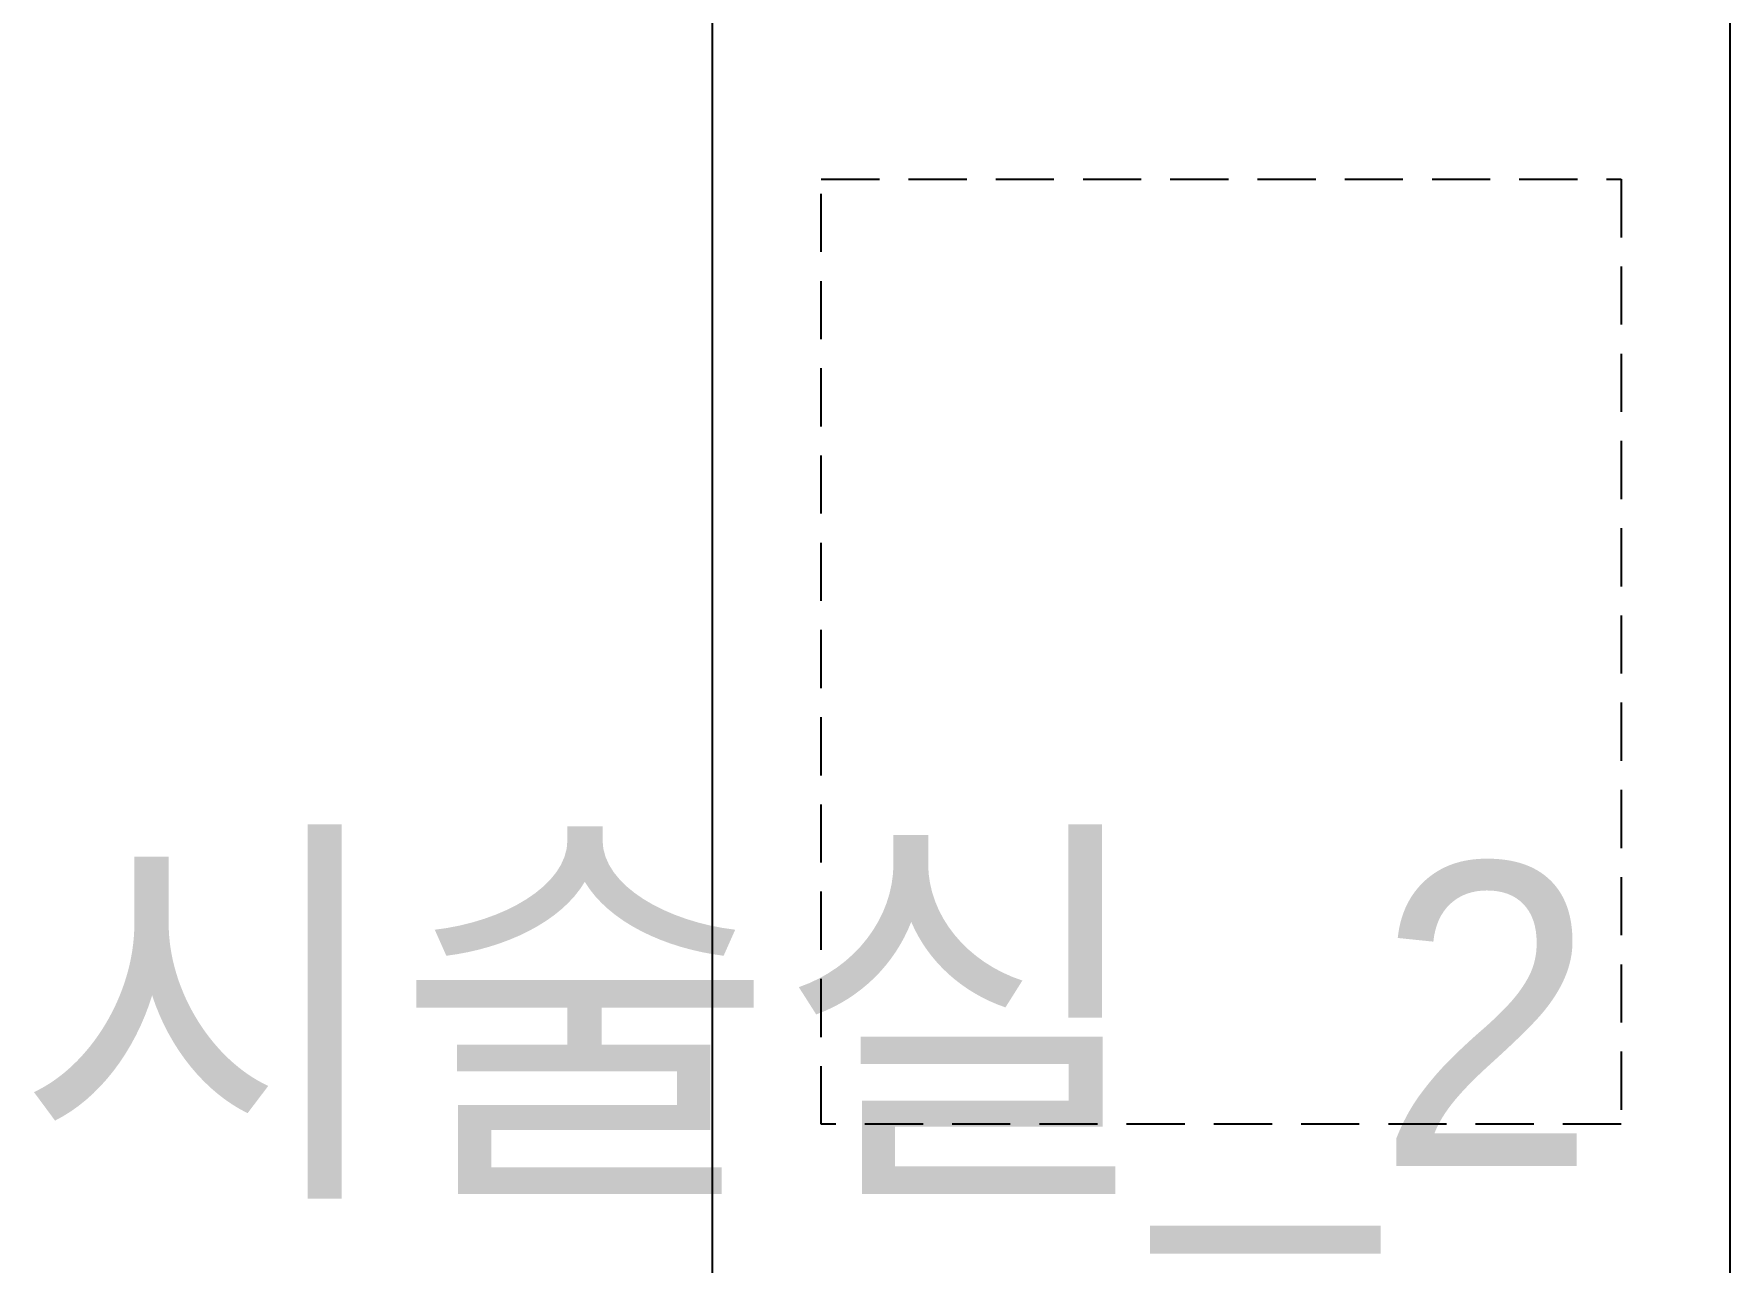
# Model space of a CAD drawing. Extents: x 11477420 to 23072185, y -28506554 to -14238804.
# Drawn here: x 11491982 to 11493148, y -14281744 to -14280899 of the extents above; entities that cross this region are included whole.
import ezdxf
from ezdxf.enums import TextEntityAlignment as Align

# ---------------------------------------------------------------- set-up
doc = ezdxf.new("R2010")
doc.units = 0
doc.header["$LTSCALE"] = 50
doc.header["$MEASUREMENT"] = 0
doc.linetypes.add('DH-HID2', pattern=[1.2, 0.8, -0.4])
doc.layers.get('0').update_dxf_attribs({"linetype": 'CONTINUOUS'})
for name, color, linetype in [('C-WIN', 4, 'CONTINUOUS'), ('FU-FURM', 251, 'DH-HID2'), ('가구', 6, 'CONTINUOUS')]:
    doc.layers.add(name, color=color, linetype=linetype)
doc.styles.add('코레일둥고', font='Korail_Round_Gothic_Medium.ttf')

# ---------------------------------------------------------------- blocks, each defined once
blk = doc.blocks.new('flooor2')
at = {"layer": 'FU-FURM', "color": 8}
blk.add_lwpolyline([(11526923.1, -14280999.4), (11527473.1, -14280999.4), (11527473.1, -14281649.4), (11526923.1, -14281649.4)], close=True, dxfattribs=at)
at = {"layer": '가구', "color": 8}
for p, q in [((11526848.1, -14280679.4), (11526848.1, -14282219.4)), ((11527548.1, -14282199.4), (11527548.1, -14280699.4))]:
    blk.add_line(p, q, dxfattribs=at)

msp = doc.modelspace()

# ---------------------------------------------------------------- block references
msp.add_blockref('flooor2', (-34400, 0))

# ---------------------------------------------------------------- texts
at = {"layer": 'C-WIN', "color": 0, "style": '코레일둥고'}
msp.add_text('시술실_2', height=208.33, dxfattribs=at).set_placement((11491968.9, -14281469.8), align=Align.TOP_LEFT)

doc.saveas('drawing.dxf')
